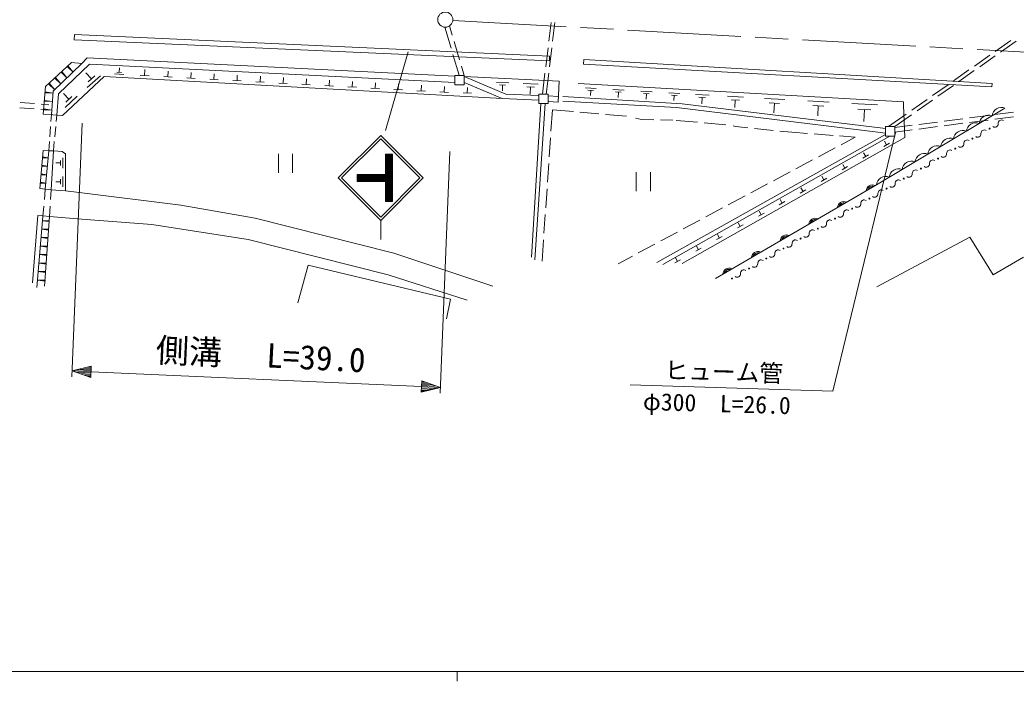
# Model space of a CAD drawing. Units: millimetres, scale not verified. Extents: x 40000 to 680000, y 20000 to 380000.
# Drawn here: x 121796 to 227084, y 204000 to 273840 of the extents above; entities that cross this region are included whole.
import ezdxf
from ezdxf.enums import TextEntityAlignment as Align

# ---------------------------------------------------------------- set-up
doc = ezdxf.new("R2010")
doc.units = ezdxf.units.MM
doc.header["$LTSCALE"] = 1000
doc.linetypes.add('CHAIN', pattern=[18.5, 12, -1.5, 3.5, -1.5])
for name, color, linetype, lineweight in [('M-BGD', 7, 'Continuous', 13), ('M-BMK', 2, 'CHAIN', 13), ('M-BMK-SRVR', 3, 'Continuous', 13), ('M-STR-HTXT', 7, 'Continuous', 13), ('M-STR-STRC', 7, 'Continuous', 13), ('M-STR-STRD', 7, 'Continuous', 13), ('M-TTL-BAND', 7, 'Continuous', 13)]:
    doc.layers.add(name, color=color, linetype=linetype, lineweight=lineweight)
doc.styles.add('ＭＳ ゴシック', font='')
doc.styles.get('ＭＳ ゴシック').set_extended_font_data('MS Gothic')

msp = doc.modelspace()

# ---------------------------------------------------------------- linework, layer by layer
at = {"layer": 'M-BGD'}
for p, q in [((166704, 273074), (167360, 270872)), ((167194, 273204), (167486, 272222)), ((177941, 273564), (177699, 271579)), ((178338, 273564), (178096, 271579)), ((226518, 271666), (224883, 270514)), ((167686, 271552), (168257, 269635)), ((177614, 270884), (177372, 268899)), ((178012, 270884), (177769, 268899)), ((227078, 271594), (225443, 270442)), ((128347, 269250), (128889, 269847)), ((128889, 269847), (167759, 267908)), ((167560, 270202), (168215, 268000)), ((224311, 270111), (222676, 268959)), ((224871, 270038), (223236, 268886)), ((128347, 269250), (125322, 266304)), ((129133, 269173), (125861, 266040)), ((126799, 268922), (126873, 268991)), ((126799, 268922), (127411, 268339)), ((126836, 268956), (127411, 268339)), ((126873, 268991), (127411, 268339)), ((127252, 269343), (128347, 269250)), ((167759, 267227), (129133, 269173)), ((132292, 268307), (132317, 268775)), ((134975, 267958), (135010, 268601)), ((168457, 268964), (168749, 267983)), ((222104, 268556), (220469, 267404)), ((125481, 267697), (125555, 267765)), ((125481, 267697), (126121, 267082)), ((125518, 267731), (126121, 267082)), ((125555, 267765), (126121, 267082)), ((126140, 268310), (126214, 268378)), ((126140, 268310), (126766, 267710)), ((126177, 268344), (126766, 267710)), ((126214, 268378), (126766, 267710)), ((130699, 267847), (126307, 263728)), ((129351, 267604), (128761, 268267)), ((130314, 267951), (128893, 266688)), ((129706, 267920), (128996, 267288)), ((172761, 265548), (130699, 267847)), ((132782, 268079), (131780, 268135)), ((132542, 268294), (132041, 268321)), ((135456, 267932), (134493, 267985)), ((137890, 267797), (136992, 267847)), ((137441, 267822), (137474, 268421)), ((140324, 267663), (139425, 267712)), ((139874, 267687), (139907, 268286)), ((142757, 267528), (141859, 267578)), ((142308, 267553), (142341, 268152)), ((145191, 267394), (144292, 267443)), ((144741, 267418), (144774, 268017)), ((147175, 267284), (147208, 267883)), ((149609, 267149), (149641, 267748)), ((152042, 267015), (152075, 267614)), ((154476, 266880), (154508, 267479)), ((168749, 267849), (173165, 265991)), ((168749, 267849), (178784, 267359)), ((177288, 268204), (177018, 265992)), ((177685, 268204), (177415, 265992)), ((222664, 268483), (221029, 267331)), ((124822, 267084), (124896, 267152)), ((124822, 267084), (125476, 266454)), ((124859, 267118), (125476, 266454)), ((124896, 267152), (125476, 266454)), ((147624, 267259), (146726, 267309)), ((150058, 267125), (149159, 267174)), ((152491, 266990), (151593, 267040)), ((154925, 266856), (154026, 266905)), ((157358, 266721), (156460, 266771)), ((156909, 266746), (156942, 267345)), ((159792, 266587), (158894, 266636)), ((159343, 266612), (159375, 267210)), ((162225, 266452), (161327, 266502)), ((161776, 266477), (161809, 267076)), ((164210, 266343), (164242, 266941)), ((166643, 266208), (166676, 266807)), ((168749, 267236), (172761, 265548)), ((169085, 266112), (169106, 266689)), ((172174, 267234), (173455, 267207)), ((172489, 266972), (173129, 266958)), ((172809, 266965), (172797, 266367)), ((174974, 267114), (176584, 267043)), ((175362, 266774), (176167, 266739)), ((175765, 266757), (175732, 266005)), ((178784, 267359), (178677, 265159)), ((180790, 267138), (215195, 265178)), ((181564, 266650), (182712, 266584)), ((181838, 266404), (182412, 266371)), ((182125, 266387), (182094, 265851)), ((184478, 266481), (185662, 266412)), ((219897, 267001), (218262, 265849)), ((220457, 266928), (218822, 265776)), ((124378, 265244), (124387, 265344)), ((124387, 265344), (125241, 265218)), ((124458, 266141), (124467, 266240)), ((124458, 266141), (125308, 266115)), ((124462, 266191), (125308, 266115)), ((124467, 266240), (125308, 266115)), ((125322, 266304), (125136, 263820)), ((125861, 266040), (125699, 263776)), ((126973, 265456), (126408, 266060)), ((127863, 265801), (126567, 264592)), ((127297, 265758), (126649, 265154)), ((164659, 266318), (163761, 266367)), ((167092, 266183), (166194, 266233)), ((169518, 266096), (168652, 266128)), ((172761, 265548), (176648, 265349)), ((173165, 265991), (176648, 265851)), ((178706, 265750), (177638, 265831)), ((191779, 264978), (179188, 265751)), ((184760, 266227), (185352, 266192)), ((185056, 266210), (185024, 265657)), ((187427, 266309), (188611, 266240)), ((187709, 266055), (188302, 266021)), ((188005, 266038), (187974, 265485)), ((190377, 266138), (191561, 266069)), ((190659, 265884), (191251, 265849)), ((190955, 265866), (190923, 265314)), ((193206, 265973), (194631, 265890)), ((193546, 265668), (194258, 265626)), ((193902, 265647), (193864, 264982)), ((196576, 265777), (198286, 265678)), ((196984, 265410), (197839, 265361)), ((197411, 265386), (197366, 264588)), ((200487, 265550), (202657, 265423)), ((217690, 265445), (216055, 264293)), ((218250, 265373), (216615, 264221)), ((121800, 264566), (123295, 264437)), ((121835, 265126), (123329, 264996)), ((123992, 264376), (124829, 264303)), ((124027, 264936), (124864, 264863)), ((124298, 264348), (124307, 264447)), ((124298, 264348), (125174, 264320)), ((124303, 264398), (125174, 264320)), ((124307, 264447), (125174, 264320)), ((124378, 265244), (125241, 265218)), ((124382, 265294), (125241, 265218)), ((175879, 248765), (176864, 265002)), ((177299, 265002), (176218, 248511)), ((178677, 265159), (177638, 265236)), ((178080, 264344), (177925, 262079)), ((180295, 264153), (178080, 264344)), ((179181, 265275), (191204, 264598)), ((191204, 264598), (212455, 261973)), ((213276, 262388), (191779, 264978)), ((201004, 265084), (202089, 265021)), ((201547, 265053), (201489, 264040)), ((205067, 265283), (207346, 265151)), ((205610, 264794), (206750, 264728)), ((206180, 264761), (206119, 263697)), ((209714, 265013), (212454, 264854)), ((210367, 264425), (211737, 264345)), ((211052, 264385), (210979, 263106)), ((225908, 264509), (212316, 256413)), ((215195, 265178), (215195, 264851)), ((215195, 264851), (215331, 261415)), ((126307, 263728), (124257, 263889)), ((125136, 263820), (125081, 263119)), ((125699, 263776), (125635, 263119)), ((182985, 263922), (180993, 264093)), ((185898, 263671), (183683, 263862)), ((187478, 263328), (186870, 263463)), ((188790, 263295), (187478, 263328)), ((190801, 263245), (189489, 263277)), ((193426, 263027), (191141, 263220)), ((215483, 263890), (213602, 262565)), ((216043, 263818), (214266, 262565)), ((219490, 263142), (221473, 263399)), ((222167, 263488), (224151, 263745)), ((222167, 263008), (224151, 263265)), ((224845, 263835), (226829, 264092)), ((224845, 263355), (226829, 263611)), ((125039, 262589), (124954, 261505)), ((125583, 262589), (125478, 261505)), ((196409, 262775), (194123, 262968)), ((197469, 262566), (197190, 262645)), ((198741, 262438), (197469, 262566)), ((201427, 262170), (199437, 262369)), ((214266, 262466), (216118, 262706)), ((214266, 261985), (216118, 262225)), ((216812, 262795), (218796, 263052)), ((216812, 262315), (218796, 262572)), ((219490, 262661), (221473, 262918)), ((177877, 261381), (177739, 259385)), ((213276, 261732), (189117, 248207)), ((213724, 261575), (189763, 248015)), ((215331, 261415), (191779, 248103)), ((203396, 261973), (202124, 262100)), ((205045, 261848), (203396, 261973)), ((207737, 261643), (205743, 261795)), ((210084, 261465), (208435, 261590)), ((208581, 260663), (210084, 261465)), ((212455, 261973), (213276, 261893)), ((124915, 261015), (124836, 260015)), ((125430, 261015), (125333, 260026)), ((206199, 259391), (207963, 260333)), ((213699, 260812), (213107, 260482)), ((213403, 260647), (213183, 261041)), ((123905, 256031), (124241, 260038)), ((124177, 259280), (124186, 259380)), ((124177, 259280), (124769, 259281)), ((124181, 259330), (124769, 259281)), ((124186, 259380), (124769, 259281)), ((124241, 260038), (124836, 260015)), ((124836, 260015), (124464, 255962)), ((124836, 260015), (125333, 260026)), ((125333, 260026), (125113, 255903)), ((125333, 260026), (126264, 259941)), ((126264, 259941), (126603, 259687)), ((126319, 259275), (126318, 258187)), ((126603, 259687), (126603, 255792)), ((149116, 259688), (149116, 257688)), ((150616, 257688), (150616, 259688)), ((203817, 258120), (205582, 259062)), ((211489, 259580), (210898, 259250)), ((211194, 259415), (210974, 259809)), ((124102, 258383), (124110, 258483)), ((124102, 258383), (124687, 258385)), ((124106, 258433), (124687, 258385)), ((124110, 258483), (124687, 258385)), ((126101, 258731), (125593, 258732)), ((126101, 259004), (126100, 258459)), ((177691, 258687), (177554, 256692)), ((209280, 258348), (208689, 258019)), ((208984, 258184), (208764, 258578)), ((124027, 257487), (124035, 257586)), ((124027, 257487), (124604, 257488)), ((124031, 257536), (124604, 257488)), ((124035, 257586), (124604, 257488)), ((126098, 257019), (126097, 256475)), ((126316, 257291), (126315, 256202)), ((186944, 257753), (186944, 255753)), ((188444, 255753), (188444, 257753)), ((201435, 256848), (203200, 257790)), ((207071, 257117), (206479, 256787)), ((206775, 256952), (206555, 257346)), ((124464, 255962), (123905, 256031)), ((123952, 256590), (123960, 256689)), ((123952, 256590), (124522, 256592)), ((123956, 256640), (124522, 256592)), ((123960, 256689), (124522, 256592)), ((124464, 255962), (124377, 254881)), ((125113, 255903), (124464, 255962)), ((125113, 255903), (125040, 254881)), ((126603, 255792), (125113, 255903)), ((126098, 256747), (125590, 256747)), ((177506, 255993), (177369, 253998)), ((212316, 256413), (195314, 246535)), ((199053, 255577), (200818, 256519)), ((204861, 255885), (204270, 255556)), ((204566, 255720), (204346, 256115)), ((126603, 255792), (128042, 255623)), ((128042, 255623), (138795, 254268)), ((196671, 254305), (198436, 255247)), ((202357, 254489), (202136, 254883)), ((124321, 254182), (124232, 253083)), ((124989, 254182), (124910, 253083)), ((138795, 254268), (146669, 252914)), ((194290, 253034), (196054, 253976)), ((202652, 254654), (202061, 254324)), ((123673, 253172), (123132, 246056)), ((124232, 253083), (123597, 245582)), ((124236, 253132), (123673, 253172)), ((124236, 253132), (124910, 253083)), ((124910, 253083), (124411, 245707)), ((124910, 253083), (127873, 252829)), ((127873, 252829), (135747, 252236)), ((146669, 252914), (161316, 249188)), ((177321, 253300), (177183, 251305)), ((191908, 251763), (193672, 252704)), ((200443, 253422), (199852, 253093)), ((200147, 253257), (199927, 253651)), ((124819, 251740), (124118, 251737)), ((124815, 251690), (124118, 251737)), ((124812, 251640), (124118, 251737)), ((124880, 252638), (124194, 252634)), ((124876, 252588), (124194, 252634)), ((124873, 252538), (124194, 252634)), ((124819, 251740), (124812, 251640)), ((124880, 252638), (124873, 252538)), ((135747, 252236), (145907, 250628)), ((198234, 252191), (197642, 251861)), ((197938, 252026), (197718, 252420)), ((124758, 250842), (124042, 250840)), ((124755, 250792), (124042, 250840)), ((124751, 250742), (124042, 250840)), ((124758, 250842), (124751, 250742)), ((145907, 250628), (160724, 246902)), ((177135, 250606), (176980, 248342)), ((189526, 250491), (191290, 251433)), ((196024, 250959), (195433, 250629)), ((195729, 250794), (195509, 251188)), ((212370, 245632), (222192, 250882)), ((222192, 250882), (224647, 246902)), ((124697, 249944), (123966, 249943)), ((124694, 249894), (123966, 249943)), ((124691, 249844), (123966, 249943)), ((124697, 249944), (124691, 249844)), ((187144, 249220), (188908, 250162)), ((193815, 249727), (193224, 249398)), ((193519, 249563), (193299, 249957)), ((124633, 248996), (123890, 249046)), ((124637, 249046), (123890, 249046)), ((124630, 248946), (123890, 249046)), ((124637, 249046), (124630, 248946)), ((161316, 249188), (171782, 245712)), ((185023, 248088), (186526, 248890)), ((191606, 248496), (191014, 248166)), ((191310, 248331), (191090, 248725)), ((224647, 246902), (227864, 248765)), ((124572, 248098), (123814, 248149)), ((124576, 248148), (123814, 248149)), ((124569, 248048), (123814, 248149)), ((124576, 248148), (124569, 248048)), ((151156, 243939), (152257, 247918)), ((152257, 247918), (166566, 244532)), ((124512, 247200), (123738, 247252)), ((124515, 247250), (123738, 247252)), ((124508, 247150), (123738, 247252)), ((124515, 247250), (124508, 247150)), ((160724, 246902), (169081, 244225)), ((124451, 246302), (123662, 246355)), ((124454, 246352), (123662, 246355)), ((124448, 246252), (123662, 246355)), ((124454, 246352), (124448, 246252)), ((167322, 244345), (166566, 244532)), ((166868, 242263), (167322, 244345))]:
    msp.add_line(p, q, dxfattribs=at)
msp.add_lwpolyline([(124257, 263889), (124516, 266799), (127252, 269343)], dxfattribs=at)
for points in [[(167759, 267983), (167759, 266993), (168749, 266993), (168749, 267983)], [(176648, 265992), (176648, 265002), (177638, 265002), (177638, 265992)], [(213276, 262565), (213276, 261575), (214266, 261575), (214266, 262565)]]:
    msp.add_lwpolyline(points, close=True, dxfattribs=at)
for centre in [(224283, 262364), (222467, 261308), (220652, 260252), (218837, 259196), (217022, 258140), (215207, 257084), (213392, 256028), (211576, 254972), (209761, 253916), (207946, 252860), (206131, 251804), (204316, 250748), (202500, 249692), (200685, 248636), (198870, 247580), (197055, 246524)]:
    msp.add_circle(centre, 50, dxfattribs=at)
for centre, radius, start, end in [((225527, 263604), 982, 67.13069, 174.42815), ((224167, 262795), 982, 67.13069, 174.42815), ((225554, 262914), 364, 56.97362, 183.40363), ((222808, 261985), 982, 67.13069, 174.42815), ((223738, 261858), 364, 56.97362, 183.40363), ((224827, 262871), 364, 236.97362, 3.40363), ((220090, 260366), 982, 67.13069, 174.42815), ((221449, 261175), 982, 67.13069, 174.42815), ((221923, 260802), 364, 56.97362, 183.40363), ((223012, 261815), 364, 236.97362, 3.40363), ((218730, 259556), 982, 67.13069, 174.42815), ((220108, 259746), 364, 56.97362, 183.40363), ((221196, 260759), 364, 236.97362, 3.40363), ((217371, 258747), 982, 67.13069, 174.42815), ((218293, 258690), 364, 56.97362, 183.40363), ((219381, 259703), 364, 236.97362, 3.40363), ((214653, 257127), 982, 67.13069, 174.42815), ((216012, 257937), 982, 67.13069, 174.42815), ((216478, 257634), 364, 56.97362, 183.40363), ((217566, 258647), 364, 236.97362, 3.40363), ((213294, 256318), 982, 67.13069, 174.42815), ((214663, 256578), 364, 56.97362, 183.40363), ((215751, 257591), 364, 236.97362, 3.40363), ((211889, 255755), 654, 62.93492, 177.37675), ((211889, 255755), 523, 72.74615, 167.56552), ((211889, 255755), 392, 94.62261, 145.68906), ((212847, 255522), 364, 56.97362, 183.40363), ((213936, 256535), 364, 236.97362, 3.40363), ((211032, 254466), 364, 56.97362, 183.40363), ((212120, 255479), 364, 236.97362, 3.40363), ((208862, 253997), 654, 62.93492, 177.37675), ((208862, 253997), 523, 72.74615, 167.56552), ((208862, 253997), 392, 94.62261, 145.68906), ((209217, 253410), 364, 56.97362, 183.40363), ((210305, 254423), 364, 236.97362, 3.40363), ((205836, 252239), 654, 62.93492, 177.37675), ((205836, 252239), 523, 72.74615, 167.56552), ((207402, 252354), 364, 56.97362, 183.40363), ((208490, 253367), 364, 236.97362, 3.40363), ((205587, 251298), 364, 56.97362, 183.40363), ((205836, 252239), 392, 94.62261, 145.68906), ((206675, 252311), 364, 236.97362, 3.40363), ((202810, 250481), 654, 62.93492, 177.37675), ((202810, 250481), 523, 72.74615, 167.56552), ((202810, 250481), 392, 94.62261, 145.68906), ((203771, 250242), 364, 56.97362, 183.40363), ((204860, 251255), 364, 236.97362, 3.40363), ((201956, 249186), 364, 56.97362, 183.40363), ((203045, 250199), 364, 236.97362, 3.40363), ((199783, 248722), 654, 62.93492, 177.37675), ((199783, 248722), 523, 72.74615, 167.56552), ((199783, 248722), 392, 94.62261, 145.68906), ((200141, 248130), 364, 56.97362, 183.40363), ((201229, 249143), 364, 236.97362, 3.40363), ((196757, 246964), 654, 62.93492, 177.37675), ((196757, 246964), 523, 72.74615, 167.56552), ((198326, 247074), 364, 56.97362, 183.40363), ((199414, 248087), 364, 236.97362, 3.40363), ((196757, 246964), 392, 94.62261, 145.68906), ((197599, 247031), 364, 236.97362, 3.40363)]:
    msp.add_arc(centre, radius, start, end, dxfattribs=at)
at = {"layer": 'M-BMK'}
msp.add_line((167551, 273791), (265368, 268352), dxfattribs=at)
at = {"layer": 'M-BMK-SRVR'}
msp.add_circle((166755, 273873), 800, dxfattribs=at)
at = {"layer": 'M-STR-HTXT'}
for p, q in [((127293, 236136), (128380, 262928)), ((207713, 234629), (214324, 261934)), ((166218, 234421), (167240, 259928)), ((127318, 236761), (129343, 237270)), ((128128, 236965), (129327, 236911)), ((129332, 237031), (128533, 237067)), ((128938, 237169), (129338, 237151)), ((129289, 236072), (129343, 237270)), ((127318, 236761), (129289, 236072)), ((127318, 236761), (129316, 236671)), ((129311, 236551), (127712, 236623)), ((129321, 236791), (127723, 236863)), ((128107, 236485), (129305, 236431)), ((129300, 236311), (128501, 236347)), ((128895, 236209), (129295, 236192)), ((129316, 236671), (164244, 235105)), ((164271, 235705), (164217, 234506)), ((166242, 235016), (164217, 234506)), ((165432, 234812), (164233, 234866)), ((164239, 234986), (165837, 234914)), ((166242, 235016), (164244, 235105)), ((164249, 235225), (165848, 235154)), ((165454, 235291), (164255, 235345)), ((164260, 235465), (165059, 235429)), ((164665, 235567), (164265, 235585)), ((166242, 235016), (164271, 235705)), ((186297, 235281), (207713, 234629)), ((164622, 234608), (164222, 234626)), ((164228, 234746), (165027, 234710))]:
    msp.add_line(p, q, dxfattribs=at)
at = {"layer": 'M-STR-STRC'}
for p, q in [((162817, 270478), (160453, 262146)), ((155427, 257145), (159927, 261645)), ((155780, 257145), (159927, 261291)), ((164427, 257145), (159927, 261645)), ((164073, 257145), (159927, 261291)), ((161176, 259644), (160426, 259644)), ((160426, 257519), (160426, 259644)), ((160426, 259587), (160483, 259644)), ((160426, 259446), (160624, 259644)), ((160426, 259304), (160766, 259644)), ((160426, 259163), (160907, 259644)), ((160426, 259021), (161049, 259644)), ((160426, 258880), (161176, 259630)), ((161176, 258833), (160426, 259583)), ((160426, 258739), (161176, 259489)), ((161176, 258691), (160426, 259441)), ((160426, 258597), (161176, 259347)), ((161176, 258550), (160426, 259300)), ((160426, 258456), (161176, 259206)), ((161176, 258409), (160426, 259159)), ((160426, 258314), (161176, 259064)), ((161176, 258267), (160426, 259017)), ((161176, 258974), (160506, 259644)), ((161176, 259116), (160647, 259644)), ((161176, 259257), (160789, 259644)), ((161176, 259399), (160930, 259644)), ((161176, 259540), (161072, 259644)), ((161176, 254644), (161176, 259644)), ((159729, 256769), (161176, 258216)), ((159871, 256769), (161176, 258074)), ((160426, 258173), (161176, 258923)), ((161176, 258126), (160426, 258876)), ((160426, 258031), (161176, 258781)), ((161176, 257984), (160426, 258734)), ((160426, 257890), (161176, 258640)), ((161176, 257843), (160426, 258593)), ((160426, 257749), (161176, 258499)), ((161176, 257702), (160426, 258452)), ((160426, 257607), (161176, 258357)), ((161176, 257560), (160426, 258310)), ((161176, 257419), (160426, 258169)), ((161176, 257277), (160426, 258027)), ((155427, 257145), (159927, 252644)), ((155780, 257145), (159927, 252998)), ((157426, 256769), (157426, 257519)), ((160426, 257519), (157426, 257519)), ((157426, 257436), (157509, 257519)), ((157426, 257294), (157651, 257519)), ((157426, 257153), (157792, 257519)), ((157426, 257011), (157934, 257519)), ((157426, 256870), (158075, 257519)), ((158148, 256769), (157426, 257492)), ((158007, 256769), (157426, 257350)), ((157866, 256769), (157426, 257209)), ((157724, 256769), (157426, 257067)), ((157583, 256769), (157426, 256926)), ((157467, 256769), (158217, 257519)), ((158290, 256769), (157540, 257519)), ((157608, 256769), (158358, 257519)), ((158431, 256769), (157681, 257519)), ((157749, 256769), (158499, 257519)), ((158573, 256769), (157823, 257519)), ((157891, 256769), (158641, 257519)), ((158714, 256769), (157964, 257519)), ((158032, 256769), (158782, 257519)), ((158856, 256769), (158106, 257519)), ((158174, 256769), (158924, 257519)), ((158997, 256769), (158247, 257519)), ((158315, 256769), (159065, 257519)), ((159138, 256769), (158388, 257519)), ((158456, 256769), (159206, 257519)), ((159280, 256769), (158530, 257519)), ((158598, 256769), (159348, 257519)), ((159421, 256769), (158671, 257519)), ((158739, 256769), (159489, 257519)), ((159563, 256769), (158813, 257519)), ((158881, 256769), (159631, 257519)), ((159704, 256769), (158954, 257519)), ((159022, 256769), (159772, 257519)), ((159846, 256769), (159096, 257519)), ((159164, 256769), (159914, 257519)), ((159987, 256769), (159237, 257519)), ((159305, 256769), (160055, 257519)), ((160128, 256769), (159378, 257519)), ((159446, 256769), (160196, 257519)), ((160270, 256769), (159520, 257519)), ((159588, 256769), (160338, 257519)), ((160411, 256769), (159661, 257519)), ((161176, 256146), (159803, 257519)), ((159927, 252998), (164073, 257145)), ((159927, 252645), (164427, 257145)), ((161176, 256287), (159944, 257519)), ((160012, 256769), (161176, 257933)), ((161176, 256429), (160086, 257519)), ((160154, 256769), (161176, 257792)), ((161176, 256570), (160227, 257519)), ((160295, 256769), (161176, 257650)), ((161176, 256712), (160368, 257519)), ((161176, 257136), (160426, 257886)), ((161176, 256994), (160426, 257744)), ((161176, 256853), (160426, 257603)), ((160426, 256759), (161176, 257509)), ((160426, 256617), (161176, 257367)), ((160426, 256476), (161176, 257226)), ((160426, 256334), (161176, 257084)), ((160426, 256193), (161176, 256943)), ((157441, 256769), (157426, 256785)), ((160426, 256769), (157426, 256769)), ((160426, 256052), (161176, 256802)), ((160426, 254644), (160426, 256769)), ((161176, 256004), (160426, 256754)), ((160426, 255910), (161176, 256660)), ((161176, 255863), (160426, 256613)), ((160426, 255769), (161176, 256519)), ((161176, 255722), (160426, 256472)), ((160426, 255627), (161176, 256377)), ((161176, 255580), (160426, 256330)), ((160426, 255486), (161176, 256236)), ((161176, 255439), (160426, 256189)), ((160426, 255344), (161176, 256094)), ((161176, 255297), (160426, 256047)), ((160426, 255203), (161176, 255953)), ((161176, 255156), (160426, 255906)), ((160426, 255062), (161176, 255812)), ((161176, 255015), (160426, 255765)), ((160426, 254920), (161176, 255670)), ((161176, 254873), (160426, 255623)), ((160426, 254779), (161176, 255529)), ((161176, 254732), (160426, 255482)), ((161122, 254644), (160426, 255340)), ((160981, 254644), (160426, 255199)), ((160839, 254644), (160426, 255057)), ((160698, 254644), (160426, 254916)), ((160433, 254644), (161176, 255387)), ((160574, 254644), (161176, 255246)), ((160716, 254644), (161176, 255105)), ((160857, 254644), (161176, 254963)), ((160998, 254644), (161176, 254822)), ((160556, 254644), (160426, 254775)), ((161176, 254644), (160426, 254644)), ((161140, 254644), (161176, 254680)), ((159927, 252644), (159927, 250644))]:
    msp.add_line(p, q, dxfattribs=at)
at = {"layer": 'M-STR-STRD'}
for p, q in [((127551, 272309), (127530, 271731)), ((127530, 271731), (177757, 269526)), ((177769, 270005), (127551, 272309)), ((177757, 269526), (177769, 270005)), ((181404, 269664), (181350, 269171)), ((224561, 267125), (181404, 269664)), ((181350, 269171), (224535, 266761)), ((224535, 266761), (224561, 267125))]:
    msp.add_line(p, q, dxfattribs=at)
at = {"layer": 'M-TTL-BAND'}
for p, q in [((40000, 205000), (579000, 205000)), ((168000, 205000), (168000, 204000))]:
    msp.add_line(p, q, dxfattribs=at)

# ---------------------------------------------------------------- texts
at = {"layer": 'M-STR-HTXT', "style": 'ＭＳ ゴシック'}
for s, rotation, p in [('側溝', 357.433, (136078, 236938)), ('L=39.0', 357.03, (147756, 236378))]:
    msp.add_text(s, height=2566, rotation=rotation, dxfattribs=at).set_placement(p, align=Align.BOTTOM_LEFT)
for s, p in [('ヒューム管', (196199, 236668)), ('φ300\u3000L=26.0', (195457, 233331))]:
    msp.add_text(s, height=1833, rotation=358.335, dxfattribs=at).set_placement(p, align=Align.MIDDLE_CENTER)

doc.saveas('drawing.dxf')
